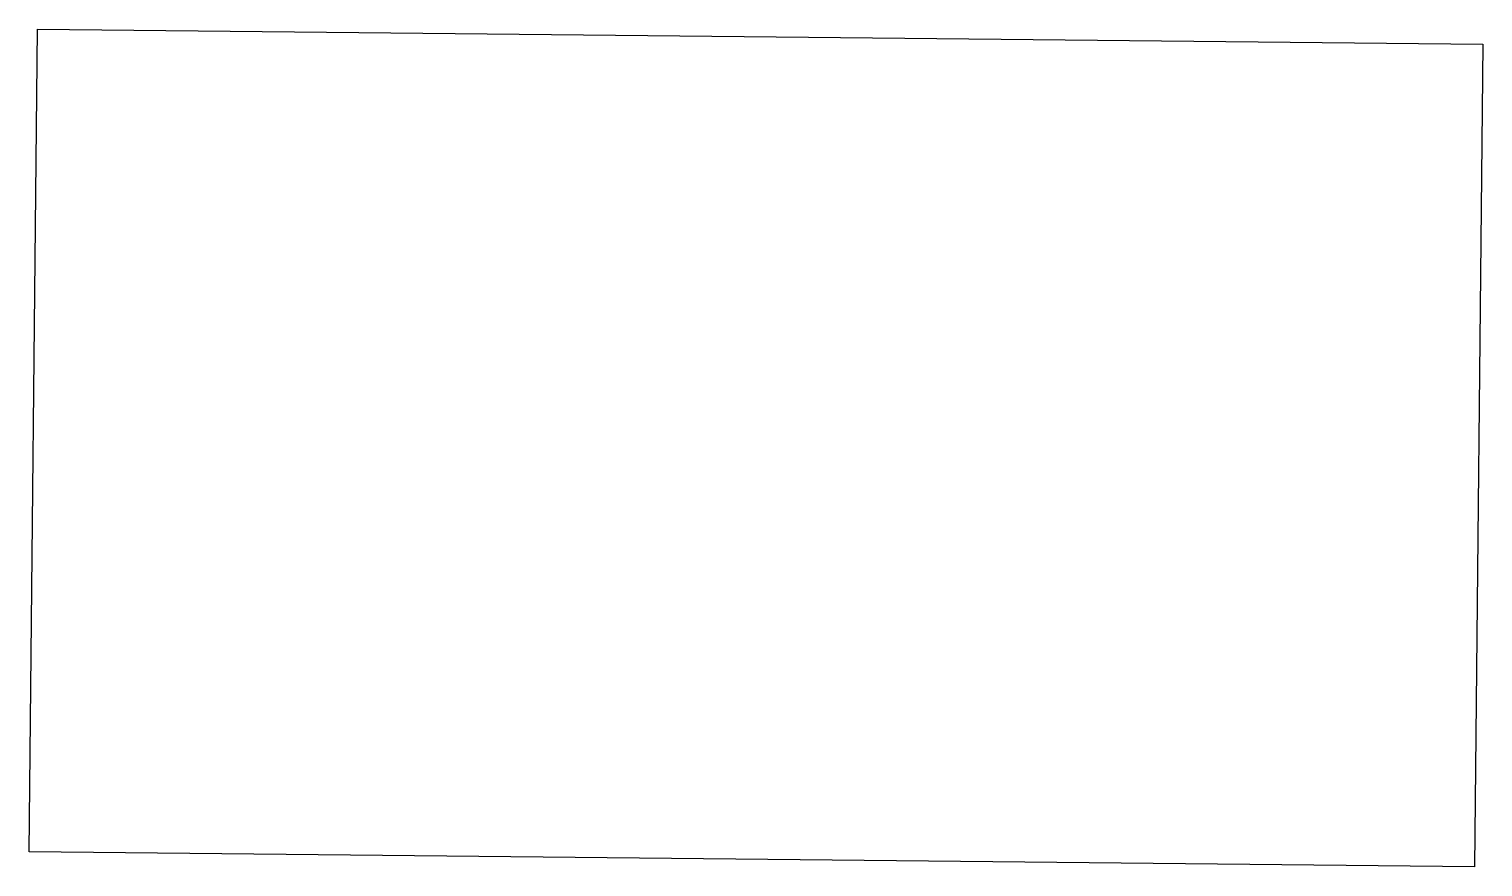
# Model space of a CAD drawing. Extents: x 538 to 1435, y -862 to -345.
import ezdxf

# ---------------------------------------------------------------- set-up
doc = ezdxf.new("R2010")
doc.units = 0
doc.header["$MEASUREMENT"] = 0
doc.layers.add('Layer 1', color=7, linetype='Continuous')
picture_1 = doc.add_image_def('image1.png', size_in_pixel=(508, 892))

msp = doc.modelspace()

# ---------------------------------------------------------------- pictures from other files: only their frames are drawn
at = {"layer": 'Layer 1'}
image = msp.add_image(picture_1, insert=(1429.95, -862.24), size_in_units=(508, 892), rotation=89.40448, dxfattribs=at)

doc.saveas('drawing.dxf')
